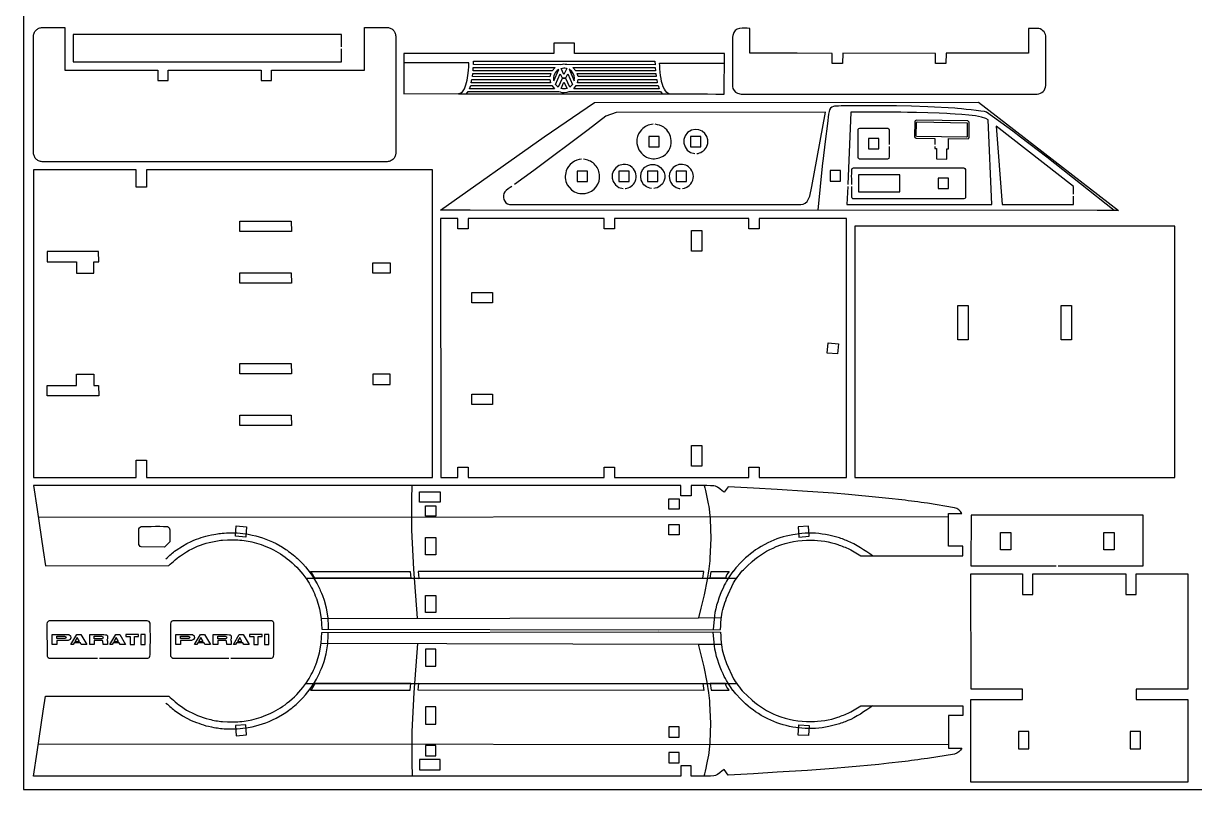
# Model space of a CAD drawing. Extents: x 16 to 596, y 60 to 440.
# Drawn here: x 16.2 to 305.3, y 60.3 to 249.5 of the extents above; entities that cross this region are included whole.
import ezdxf

# ---------------------------------------------------------------- set-up
doc = ezdxf.new("R2010")
doc.units = 0
doc.layers.get('0').update_dxf_attribs({"linetype": 'CONTINUOUS'})

msp = doc.modelspace()

# ---------------------------------------------------------------- linework, layer by layer
at = {"color": 1}
for p, q in [((16.208698, 440.268814), (16.208698, 60.268814)), ((126.208698, 239.718814), (110.158698, 239.718814)), ((173.283698, 239.668814), (189.208698, 239.693814)), ((224.333698, 229.143814), (220.083698, 229.118814)), ((228.433698, 229.143814), (224.333698, 229.143814)), ((231.733698, 229.118814), (228.433698, 229.143814)), ((235.433698, 229.043714), (231.733698, 229.118814)), ((239.508698, 228.893814), (235.433698, 229.043714)), ((246.133698, 228.518814), (239.508698, 228.893814)), ((215.008698, 227.093714), (214.683698, 224.768814)), ((215.108698, 227.718814), (215.008698, 227.093714)), ((260.483698, 222.868714), (254.008698, 227.568814)), ((214.683698, 224.768814), (214.133698, 220.293714)), ((236.633698, 221.718714), (236.683698, 225.018814)), ((236.683698, 225.018814), (236.833698, 225.143814)), ((236.833698, 225.143814), (249.183698, 224.943814)), ((262.408698, 221.393814), (260.483698, 222.868714)), ((214.133698, 220.293714), (213.533698, 215.468814)), ((236.733698, 221.568814), (236.633698, 221.718714)), ((249.033698, 221.393814), (236.733698, 221.568814)), ((249.183698, 221.493714), (249.033698, 221.393814)), ((268.833698, 216.493814), (262.408698, 221.393814)), ((213.483698, 215.043814), (212.308698, 203.343814)), ((213.533698, 215.468814), (213.483698, 215.043814)), ((285.483698, 203.268714), (268.833698, 216.493814)), ((112.083698, 132.018714), (112.183598, 135.343814)), ((112.108698, 124.343814), (112.083698, 132.018714)), ((185.483698, 129.593814), (185.783698, 127.068814)), ((44.683698, 121.018814), (44.733698, 124.668814)), ((52.333698, 124.418814), (52.333698, 121.443814)), ((112.558698, 114.668814), (112.108698, 124.343814)), ((185.783698, 127.068814), (185.958698, 122.243814)), ((52.333698, 121.443814), (51.058698, 120.168814)), ((56.558698, 121.018814), (57.658698, 121.568814)), ((69.708698, 123.593814), (71.683698, 123.343814)), ((185.958698, 122.243814), (185.708698, 117.393814)), ((208.383698, 123.518814), (206.133698, 123.218814)), ((217.033698, 122.618814), (215.058698, 123.118814)), ((51.058698, 120.168814), (45.283698, 120.193814)), ((53.908698, 119.393814), (55.483698, 120.418814)), ((55.483698, 120.418814), (56.558698, 121.018814)), ((78.583698, 121.018814), (80.133698, 120.118714)), ((80.133698, 120.118714), (80.983698, 119.593814)), ((199.983698, 121.193814), (198.383698, 120.343814)), ((193.308698, 116.368814), (192.058698, 115.018814)), ((87.308698, 113.893814), (87.108698, 114.143814)), ((87.108698, 114.143814), (111.658698, 114.143814)), ((88.158698, 112.443814), (87.308698, 113.893814)), ((111.658698, 114.143814), (111.858698, 112.468714)), ((113.483698, 102.593814), (112.558698, 114.668814)), ((184.208698, 114.168814), (113.658698, 114.118814)), ((113.658698, 114.118814), (113.833698, 112.493814)), ((183.983698, 112.468714), (184.208698, 114.168814)), ((185.408698, 114.768814), (185.033698, 112.168814)), ((185.733698, 112.468714), (186.008698, 114.143814)), ((186.008698, 114.143814), (190.433698, 114.143814)), ((191.408698, 114.168814), (191.333698, 114.168814)), ((192.058698, 115.018814), (191.408698, 114.168814)), ((111.858698, 112.468714), (88.158698, 112.443814)), ((113.833698, 112.493814), (113.858698, 112.418814)), ((113.858698, 112.418814), (183.983698, 112.468714)), ((185.033698, 112.168814), (184.283698, 108.393814)), ((189.533698, 112.468714), (185.733698, 112.468714)), ((189.533698, 112.493814), (189.533698, 112.468714)), ((89.783598, 108.768814), (90.008698, 108.193814)), ((90.008698, 108.193814), (90.433698, 107.018714)), ((90.433698, 107.018714), (90.933698, 105.168814)), ((184.283698, 108.393814), (183.483698, 105.043814)), ((90.933698, 105.168814), (91.358598, 102.643814)), ((183.483698, 105.043814), (182.833698, 102.718814)), ((89.733698, 102.543814), (182.833698, 102.718814)), ((182.833698, 102.718814), (188.533698, 102.743814)), ((186.808698, 103.168814), (186.533698, 99.818814)), ((23.278898, 96.092214), (23.278898, 98.570814)), ((23.278898, 98.570814), (27.434298, 98.534414)), ((27.944498, 96.092214), (29.402498, 98.570814)), ((29.402498, 98.570814), (30.386798, 98.570814)), ((30.386798, 98.570814), (31.844798, 96.092214)), ((32.573698, 96.092214), (32.573698, 98.570814)), ((37.530998, 96.092214), (38.988998, 98.570814)), ((38.988998, 98.570814), (39.973098, 98.570814)), ((39.973098, 98.570814), (41.431098, 96.092214)), ((44.602298, 98.570814), (41.503898, 98.570814)), ((41.503898, 98.570814), (41.503898, 98.097014)), ((44.602298, 98.097014), (44.602298, 98.570814)), ((45.221798, 98.570814), (45.221798, 96.092214)), ((46.278998, 98.570814), (45.221798, 98.570814)), ((46.278998, 96.092214), (46.278998, 98.570814)), ((53.796098, 96.092214), (53.796098, 98.570814)), ((53.796098, 98.570814), (57.951498, 98.534414)), ((58.461698, 96.092214), (59.919698, 98.570814)), ((59.919698, 98.570814), (60.903998, 98.570814)), ((60.903998, 98.570814), (62.361998, 96.092214)), ((63.090898, 96.092214), (63.090898, 98.570814)), ((68.048198, 96.092214), (69.506198, 98.570814)), ((69.506198, 98.570814), (70.490298, 98.570814)), ((70.490298, 98.570814), (71.948298, 96.092214)), ((75.119498, 98.570814), (72.021098, 98.570814)), ((72.021098, 98.570814), (72.021098, 98.097014)), ((75.119498, 98.097014), (75.119498, 98.570814)), ((75.738998, 98.570814), (75.738998, 96.092214)), ((76.796198, 98.570814), (75.738998, 98.570814)), ((76.796198, 96.092214), (76.796198, 98.570814)), ((186.808698, 95.768814), (186.533698, 99.118814)), ((24.445298, 96.092214), (23.278898, 96.092214)), ((24.445298, 97.550214), (24.445298, 98.133414)), ((26.413598, 97.550214), (24.445298, 97.550214)), ((27.215598, 97.112814), (24.445298, 97.112814)), ((24.445298, 97.112814), (24.445298, 96.092214)), ((28.491298, 96.092214), (27.944498, 96.092214)), ((28.710098, 96.493214), (28.491298, 96.092214)), ((30.277298, 96.493214), (28.710098, 96.493214)), ((29.511998, 97.805414), (28.928798, 96.857714)), ((28.928798, 96.857714), (30.058698, 96.857714)), ((30.058698, 96.857714), (29.511998, 97.805414)), ((30.495998, 96.092214), (30.277298, 96.493214)), ((31.844798, 96.092214), (30.495998, 96.092214)), ((33.667198, 96.092214), (32.573698, 96.092214)), ((33.667198, 97.477314), (33.667198, 98.133414)), ((35.671898, 97.477314), (33.667198, 97.477314)), ((35.671898, 97.112814), (33.667198, 97.112814)), ((33.667198, 97.112814), (33.667198, 96.092214)), ((35.817798, 97.003514), (35.671898, 97.112814)), ((35.890698, 96.092214), (35.817798, 97.003514)), ((36.984198, 96.092214), (35.890698, 96.092214)), ((38.077598, 96.092214), (37.530998, 96.092214)), ((38.332798, 96.493214), (38.077598, 96.092214)), ((39.863798, 96.493214), (38.332798, 96.493214)), ((39.098298, 97.805414), (38.515098, 96.857714)), ((38.515098, 96.857714), (39.645098, 96.857714)), ((39.645098, 96.857714), (39.098298, 97.805414)), ((40.118798, 96.092214), (39.863798, 96.493214)), ((41.431098, 96.092214), (40.118798, 96.092214)), ((41.503898, 98.097014), (42.561098, 98.097014)), ((42.561098, 98.097014), (42.561098, 96.092214)), ((42.561098, 96.092214), (43.618198, 96.092214)), ((43.618198, 96.092214), (43.618198, 98.097014)), ((43.618198, 98.097014), (44.602298, 98.097014)), ((45.221798, 96.092214), (46.278998, 96.092214)), ((54.962498, 96.092214), (53.796098, 96.092214)), ((54.962498, 97.550214), (54.962498, 98.133414)), ((56.930798, 97.550214), (54.962498, 97.550214)), ((57.732798, 97.112814), (54.962498, 97.112814)), ((54.962498, 97.112814), (54.962498, 96.092214)), ((59.008498, 96.092214), (58.461698, 96.092214)), ((59.227298, 96.493214), (59.008498, 96.092214)), ((60.794498, 96.493214), (59.227298, 96.493214)), ((60.029198, 97.805414), (59.445998, 96.857714)), ((59.445998, 96.857714), (60.575898, 96.857714)), ((60.575898, 96.857714), (60.029198, 97.805414)), ((61.013198, 96.092214), (60.794498, 96.493214)), ((62.361998, 96.092214), (61.013198, 96.092214)), ((64.184398, 96.092214), (63.090898, 96.092214)), ((64.184398, 97.477314), (64.184398, 98.133414)), ((66.189098, 97.477314), (64.184398, 97.477314)), ((66.189098, 97.112814), (64.184398, 97.112814)), ((64.184398, 97.112814), (64.184398, 96.092214)), ((66.334998, 97.003514), (66.189098, 97.112814)), ((66.407898, 96.092214), (66.334998, 97.003514)), ((67.501398, 96.092214), (66.407898, 96.092214)), ((68.594798, 96.092214), (68.048198, 96.092214)), ((68.849998, 96.493214), (68.594798, 96.092214)), ((70.380998, 96.493214), (68.849998, 96.493214)), ((69.615498, 97.805414), (69.032298, 96.857714)), ((69.032298, 96.857714), (70.162298, 96.857714)), ((70.162298, 96.857714), (69.615498, 97.805414)), ((70.635998, 96.092214), (70.380998, 96.493214)), ((71.948298, 96.092214), (70.635998, 96.092214)), ((72.021098, 98.097014), (73.078298, 98.097014)), ((73.078298, 98.097014), (73.078298, 96.092214)), ((73.078298, 96.092214), (74.135398, 96.092214)), ((74.135398, 96.092214), (74.135398, 98.097014)), ((74.135398, 98.097014), (75.119498, 98.097014)), ((75.738998, 96.092214), (76.796198, 96.092214)), ((89.733698, 96.393814), (182.833698, 96.218814)), ((113.483698, 96.343814), (112.558698, 84.268814)), ((182.833698, 96.218814), (188.533698, 96.193814)), ((183.483698, 93.893814), (182.833698, 96.218814)), ((184.283698, 90.543814), (183.483698, 93.893814)), ((185.033698, 86.768814), (184.283698, 90.543814)), ((185.408698, 84.168814), (185.033698, 86.768814)), ((87.308698, 85.043814), (87.108698, 84.793814)), ((87.108698, 84.793814), (111.658698, 84.793814)), ((88.158698, 86.493814), (87.308698, 85.043814)), ((111.858698, 86.468914), (88.158698, 86.493814)), ((111.658698, 84.793814), (111.858698, 86.468914)), ((112.558698, 84.268814), (112.108698, 74.593814)), ((113.658698, 84.818814), (113.833698, 86.443814)), ((184.208698, 84.768814), (113.658698, 84.818814)), ((113.833698, 86.443814), (113.858698, 86.518814)), ((113.858698, 86.518814), (183.983698, 86.468914)), ((183.983698, 86.468914), (184.208698, 84.768814)), ((189.533698, 86.468914), (185.733698, 86.468914)), ((185.733698, 86.468914), (186.008698, 84.793814)), ((186.008698, 84.793814), (190.433698, 84.793814)), ((189.533698, 86.443814), (189.533698, 86.468914)), ((191.408698, 84.768814), (191.333698, 84.768814)), ((192.058698, 83.918814), (191.408698, 84.768814)), ((193.308698, 82.568814), (192.058698, 83.918814)), ((185.958698, 76.693814), (185.708698, 81.543814)), ((199.983698, 77.743814), (198.383698, 78.593814)), ((185.783698, 71.868814), (185.958698, 76.693814)), ((208.383698, 75.418814), (206.133698, 75.718814)), ((217.033698, 76.318814), (215.058698, 75.818814)), ((112.108698, 74.593814), (112.083698, 66.918914)), ((185.483698, 69.343814), (185.783698, 71.868814)), ((112.083698, 66.918914), (112.183598, 63.593814)), ((16.208698, 60.268814), (596.208698, 60.268814))]:
    msp.add_line(p, q, dxfattribs=at)
at = {"color": 3}
for p, q in [((18.708698, 217.518714), (18.733698, 246.643814)), ((18.733698, 246.643814), (18.783698, 246.868714)), ((18.783698, 246.868714), (18.858698, 247.093714)), ((18.858698, 247.093714), (18.958698, 247.293714)), ((18.958698, 247.293714), (19.058698, 247.468714)), ((19.058698, 247.468714), (19.183698, 247.643814)), ((19.183698, 247.643814), (19.333698, 247.818814)), ((19.333698, 247.818814), (19.483698, 247.968814)), ((19.483698, 247.968814), (19.658698, 248.093714)), ((19.658698, 248.093714), (19.833698, 248.193814)), ((19.833698, 248.193814), (20.033698, 248.293714)), ((20.033698, 248.293714), (20.258698, 248.368814)), ((20.258698, 248.368814), (20.458698, 248.418814)), ((20.458698, 248.418814), (20.683698, 248.468714)), ((20.683698, 248.468714), (20.908698, 248.468714)), ((20.908698, 248.468714), (26.433698, 248.468714)), ((26.433698, 248.468714), (26.445798, 243.368814)), ((94.758698, 246.768814), (28.458698, 246.768814)), ((28.458698, 246.768814), (28.458698, 239.968714)), ((94.758698, 243.706314), (94.758698, 246.768814)), ((100.408698, 248.443814), (100.433698, 248.468714)), ((100.408698, 243.206314), (100.408698, 248.443814)), ((100.433698, 248.468714), (106.083698, 248.468714)), ((106.083698, 248.468714), (106.308698, 248.443814)), ((106.308698, 248.443814), (106.533698, 248.393814)), ((106.533698, 248.393814), (106.733698, 248.318714)), ((106.733698, 248.318714), (106.933698, 248.243814)), ((106.933698, 248.243814), (107.133698, 248.143814)), ((107.133698, 248.143814), (107.308698, 248.018814)), ((107.308698, 248.018814), (107.458698, 247.893714)), ((107.458698, 247.893714), (107.608698, 247.743814)), ((107.608698, 247.743814), (107.733698, 247.593814)), ((107.733698, 247.593814), (107.833598, 247.418814)), ((107.833598, 247.418814), (107.933698, 247.218814)), ((107.933698, 247.218814), (108.008698, 247.018814)), ((108.008698, 247.018814), (108.083698, 246.793814)), ((108.083698, 246.793814), (108.108698, 246.568814)), ((108.108698, 246.568814), (108.133698, 246.343714)), ((108.133698, 246.343714), (108.133698, 217.493814)), ((191.308698, 246.543714), (191.258698, 246.093714)), ((191.258698, 246.093714), (191.258698, 233.943814)), ((195.533698, 242.118714), (195.508698, 248.268714)), ((264.383698, 248.268714), (264.358698, 242.118714)), ((266.483698, 248.268714), (264.383698, 248.268714)), ((268.608698, 234.168714), (268.608698, 246.393814)), ((26.445798, 243.368814), (26.458698, 237.943714)), ((94.758698, 239.968714), (94.758698, 243.206314)), ((100.408698, 237.968714), (100.408698, 243.206314)), ((152.233698, 244.618814), (147.133598, 244.618814)), ((147.133598, 244.618814), (147.133598, 242.068814)), ((152.233698, 242.068814), (152.233698, 244.618814)), ((118.526298, 242.068814), (110.158698, 242.068814)), ((110.158698, 242.068814), (110.158698, 232.093814)), ((147.133598, 242.068814), (118.526298, 242.068814)), ((182.437398, 242.068814), (152.233698, 242.068814)), ((189.258698, 242.068814), (182.437398, 242.068814)), ((189.233698, 232.043714), (189.258698, 242.068814)), ((207.226698, 242.104414), (195.533698, 242.118714)), ((215.908698, 242.093814), (207.226698, 242.104414)), ((215.908698, 239.568714), (215.908698, 242.093814)), ((218.483698, 242.118714), (218.458698, 239.568714)), ((241.408698, 242.093814), (218.483698, 242.118714)), ((241.408698, 239.568714), (241.408698, 242.093814)), ((243.983698, 242.118714), (243.958698, 239.568714)), ((258.555898, 242.118714), (243.983698, 242.118714)), ((264.358698, 242.118714), (258.555898, 242.118714)), ((26.458698, 237.943714), (49.383698, 237.943714)), ((28.458698, 239.968714), (94.758698, 239.968714)), ((49.383698, 237.943714), (49.408698, 235.393714)), ((51.958698, 235.393714), (51.958698, 237.943714)), ((51.958698, 237.943714), (74.908698, 237.943714)), ((74.908698, 237.943714), (74.908698, 235.393714)), ((77.458598, 237.943714), (100.408698, 237.968714)), ((77.458598, 235.393714), (77.458598, 237.943714)), ((218.458698, 239.568714), (215.908698, 239.568714)), ((243.958698, 239.568714), (241.408698, 239.568714)), ((49.408698, 235.393714), (51.958698, 235.393714)), ((74.908698, 235.393714), (77.458598, 235.393714)), ((110.158698, 232.093814), (123.808698, 232.168814)), ((123.808698, 232.168814), (123.633698, 232.118814)), ((192.508698, 232.243714), (193.383698, 232.043714)), ((193.383698, 232.043714), (266.458698, 232.043714)), ((144.783698, 221.443814), (157.158698, 229.968814)), ((157.158698, 229.968814), (252.008698, 230.043714)), ((252.008698, 230.043714), (286.533698, 203.268714)), ((159.983698, 226.543814), (155.658598, 223.243814)), ((162.533698, 227.493714), (159.983698, 226.543814)), ((214.208698, 227.543814), (162.533698, 227.493714)), ((210.834298, 209.193814), (214.208698, 227.543814)), ((220.508698, 227.543814), (219.724098, 209.693814)), ((236.708698, 227.493714), (234.458698, 227.518814)), ((242.283698, 227.318814), (236.708698, 227.493714)), ((244.158698, 227.218814), (242.283698, 227.318814)), ((255.258698, 204.793814), (254.383698, 225.643714)), ((155.658598, 223.243814), (142.233698, 213.168714)), ((275.483698, 209.218714), (256.358698, 224.143814)), ((256.358698, 224.143814), (257.858698, 204.793814)), ((119.208698, 203.343814), (144.783698, 221.443814)), ((18.733698, 217.268814), (18.708698, 217.518714)), ((18.758698, 217.043814), (18.733698, 217.268814)), ((18.833698, 216.843814), (18.758698, 217.043814)), ((108.083698, 216.968714), (108.008698, 216.768714)), ((108.133698, 217.493814), (108.083698, 216.968714)), ((18.908698, 216.618814), (18.833698, 216.843814)), ((19.008698, 216.418814), (18.908698, 216.618814)), ((19.133698, 216.243814), (19.008698, 216.418814)), ((19.258698, 216.068814), (19.133698, 216.243814)), ((19.408698, 215.918714), (19.258698, 216.068814)), ((19.583698, 215.768714), (19.408698, 215.918714)), ((19.758698, 215.668814), (19.583698, 215.768714)), ((19.958698, 215.543714), (19.758698, 215.668814)), ((20.158698, 215.468814), (19.958698, 215.543714)), ((20.383698, 215.418814), (20.158698, 215.468814)), ((20.608698, 215.368714), (20.383698, 215.418814)), ((20.858698, 215.343714), (20.608698, 215.368714)), ((105.983698, 215.343714), (20.858698, 215.343714)), ((106.233598, 215.368714), (105.983698, 215.343714)), ((106.483698, 215.418814), (106.233598, 215.368714)), ((106.733698, 215.493814), (106.483698, 215.418814)), ((106.958698, 215.593814), (106.733698, 215.493814)), ((107.183698, 215.718714), (106.958698, 215.593814)), ((107.383698, 215.868814), (107.183698, 215.718714)), ((107.583698, 216.043814), (107.383698, 215.868814)), ((107.708698, 216.193814), (107.583698, 216.043814)), ((107.833598, 216.393814), (107.708698, 216.193814)), ((107.908698, 216.568714), (107.833598, 216.393814)), ((108.008698, 216.768714), (107.908698, 216.568714)), ((44.083698, 213.343714), (18.708698, 213.343714)), ((18.708698, 213.343714), (18.708698, 137.343814)), ((44.083698, 209.068814), (44.083698, 213.343714)), ((113.923698, 213.343714), (46.633698, 213.343714)), ((46.633698, 213.343714), (46.633698, 209.068814)), ((117.208698, 213.343714), (113.923698, 213.343714)), ((117.208698, 138.443814), (117.208698, 213.343714)), ((142.233698, 213.168714), (137.470698, 209.740114)), ((46.633698, 209.068814), (44.083698, 209.068814)), ((210.383698, 206.818714), (210.834298, 209.193814)), ((219.702098, 209.193814), (219.508698, 204.793814)), ((275.483698, 207.358814), (275.483698, 209.218714)), ((209.708698, 205.543814), (210.383698, 206.818714)), ((275.483698, 204.793814), (275.483698, 206.858814)), ((126.533698, 203.341914), (119.208698, 203.343814)), ((281.287698, 203.270914), (126.533698, 203.341914)), ((136.208598, 204.793814), (207.558698, 204.793814)), ((219.508698, 204.793814), (255.258698, 204.793814)), ((257.858698, 204.793814), (275.483698, 204.793814)), ((286.533698, 203.268714), (281.287698, 203.270914)), ((123.483698, 201.268714), (119.208698, 201.268714)), ((119.208698, 201.268714), (119.233698, 137.343814)), ((123.483698, 198.718714), (123.483698, 201.268714)), ((159.583698, 201.268714), (126.033698, 201.268714)), ((126.033698, 201.268714), (126.033698, 198.718714)), ((159.583698, 198.718714), (159.583698, 201.268714)), ((195.283698, 201.268714), (162.133698, 201.268714)), ((162.133698, 201.268714), (162.133698, 198.718714)), ((195.283698, 198.718714), (195.283698, 201.268714)), ((219.433698, 201.268714), (197.833698, 201.268714)), ((197.833698, 201.268714), (197.833698, 198.718714)), ((219.433698, 137.343814), (219.433698, 201.268714)), ((125.377198, 198.718714), (123.483698, 198.718714)), ((126.033698, 198.718714), (125.377198, 198.718714)), ((162.133698, 198.718714), (159.583698, 198.718714)), ((197.833698, 198.718714), (195.283698, 198.718714)), ((227.504498, 199.418814), (221.433698, 199.418814)), ((221.433698, 199.418814), (221.433698, 137.343814)), ((294.912798, 199.418814), (227.504498, 199.418814)), ((300.483698, 199.418814), (294.912798, 199.418814)), ((300.483698, 137.343814), (300.483698, 199.418814)), ((44.083698, 137.343814), (44.083698, 141.618814)), ((44.083698, 141.618814), (46.633698, 141.618814)), ((46.633698, 141.618814), (46.633698, 137.343814)), ((123.483698, 137.343814), (123.483698, 139.893814)), ((123.483698, 139.893814), (124.877198, 139.893814)), ((124.877198, 139.893814), (126.033698, 139.893814)), ((126.033698, 139.893814), (126.033698, 137.343814)), ((159.583698, 137.343814), (159.583698, 139.893814)), ((159.583698, 139.893814), (162.133698, 139.893814)), ((162.133698, 139.893814), (162.133698, 137.343814)), ((195.283698, 137.343814), (195.283698, 139.893814)), ((195.283698, 139.893814), (197.833698, 139.893814)), ((197.833698, 139.893814), (197.833698, 137.343814)), ((18.708698, 137.343814), (44.083698, 137.343814)), ((46.633698, 137.343814), (114.319898, 137.343814)), ((114.319898, 137.343814), (117.183698, 137.343814)), ((117.183698, 137.343814), (117.183698, 138.443814)), ((117.183698, 138.443814), (117.208698, 138.443814)), ((119.233698, 137.343814), (123.483698, 137.343814)), ((126.033698, 137.343814), (159.583698, 137.343814)), ((162.133698, 137.343814), (195.283698, 137.343814)), ((197.833698, 137.343814), (219.433698, 137.343814)), ((221.433698, 137.343814), (300.483698, 137.343814)), ((112.158698, 135.343814), (18.708698, 135.343814)), ((18.708698, 135.343814), (19.580398, 129.449914)), ((178.508698, 135.343814), (112.158698, 135.343814)), ((178.508698, 132.793814), (178.508698, 135.343814)), ((181.083698, 135.343814), (181.083698, 132.793814)), ((190.233698, 135.068814), (189.183698, 133.693814)), ((196.483698, 134.743814), (190.233698, 135.068814)), ((202.283698, 134.393814), (196.483698, 134.743814)), ((209.808698, 133.918814), (202.283698, 134.393814)), ((216.183698, 133.443814), (209.808698, 133.918814)), ((219.883698, 133.143814), (216.183698, 133.443814)), ((227.433698, 132.443814), (219.883698, 133.143814)), ((181.083698, 132.793814), (178.508698, 132.793814)), ((229.858698, 132.168814), (227.433698, 132.443814)), ((233.083698, 131.793814), (229.858698, 132.168814)), ((246.108698, 129.893814), (239.383698, 130.968814)), ((19.580398, 129.449914), (21.076298, 119.337014)), ((244.583698, 127.643814), (19.883698, 127.468814)), ((244.583698, 124.021114), (244.583698, 128.468814)), ((244.583698, 128.468814), (247.858698, 128.468814)), ((250.158698, 128.018814), (250.133698, 115.543814)), ((292.683698, 128.018814), (250.158698, 128.018814)), ((292.683698, 115.543814), (292.683698, 128.018814)), ((65.358598, 121.868814), (66.558598, 121.968814)), ((66.558598, 121.968814), (68.708698, 121.968814)), ((244.583698, 120.393814), (244.583698, 124.021114)), ((21.076298, 119.337014), (21.633698, 115.568814)), ((54.958698, 118.018814), (56.508698, 119.018714)), ((72.633698, 121.418814), (73.783698, 121.118814)), ((73.783698, 121.118814), (74.908698, 120.768814)), ((220.133698, 119.618714), (220.508698, 119.443814)), ((220.508698, 119.443814), (222.958698, 117.993814)), ((248.133698, 120.393814), (244.583698, 120.393814)), ((248.133698, 117.993814), (248.133698, 120.393814)), ((194.858698, 115.468814), (196.083698, 116.593814)), ((222.958698, 117.993814), (248.133698, 117.993814)), ((21.633698, 115.568814), (52.083698, 115.593814)), ((193.983698, 114.568814), (194.858698, 115.468814)), ((250.133698, 115.543814), (271.158698, 115.543814)), ((250.158698, 85.093714), (250.133698, 113.543814)), ((250.133698, 113.543814), (262.883698, 113.543814)), ((262.883698, 113.543814), (262.883698, 108.443814)), ((265.433698, 113.518814), (271.158698, 113.525114)), ((265.433698, 108.443814), (265.433698, 113.518814)), ((271.158698, 113.525114), (288.383698, 113.543814)), ((271.658698, 115.543814), (292.683698, 115.543814)), ((288.383698, 113.543814), (288.383698, 108.443814)), ((290.933698, 108.443814), (290.933698, 113.543814)), ((290.933698, 113.543814), (303.683698, 113.543814)), ((303.683698, 113.543814), (303.683698, 85.093714)), ((85.908698, 112.468714), (192.283698, 112.468714)), ((189.783698, 107.543814), (191.508698, 111.293814)), ((88.533698, 107.468814), (89.308698, 104.893814)), ((262.883698, 108.443814), (265.433698, 108.443814)), ((288.383698, 108.443814), (290.933698, 108.443814)), ((89.308698, 104.893814), (89.708698, 102.543814)), ((22.008698, 101.232614), (22.033698, 93.257614)), ((46.758698, 101.982614), (22.583698, 101.957614)), ((47.283698, 101.757614), (46.758698, 101.982614)), ((52.533698, 101.232614), (52.558698, 93.257614)), ((77.283598, 101.982614), (53.108698, 101.957614)), ((78.058598, 99.357514), (78.008698, 101.432614)), ((89.708698, 102.543814), (89.883698, 99.893814)), ((78.033698, 93.507614), (78.058598, 99.357514)), ((89.708698, 96.393814), (89.883698, 99.043814)), ((89.883698, 99.893814), (172.908698, 99.718814)), ((89.883698, 99.043814), (172.908698, 99.218814)), ((172.908698, 99.718814), (188.283698, 99.818814)), ((172.908698, 99.218814), (188.283698, 99.118814)), ((89.308698, 94.043814), (89.708698, 96.393814)), ((90.933698, 93.768814), (91.358598, 96.293814)), ((22.808698, 92.707514), (34.527198, 92.719714)), ((35.027198, 92.720214), (46.908698, 92.732614)), ((53.333698, 92.707514), (66.915998, 92.721714)), ((67.415998, 92.722214), (77.433698, 92.732614)), ((88.533698, 91.468814), (89.308698, 94.043814)), ((90.433698, 91.918914), (90.933698, 93.768814)), ((89.783598, 90.168814), (90.008698, 90.743814)), ((90.008698, 90.743814), (90.433698, 91.918914)), ((189.783698, 91.393814), (191.508698, 87.643814)), ((85.908698, 86.468914), (192.283698, 86.468914)), ((193.983698, 84.368814), (194.858698, 83.468814)), ((262.883698, 85.093714), (250.158698, 85.093714)), ((262.883698, 82.568814), (262.883698, 85.093714)), ((303.683698, 85.093714), (290.933698, 85.093714)), ((290.933698, 85.093714), (290.933698, 82.543814)), ((21.076298, 79.600614), (21.633698, 83.368814)), ((21.633698, 83.368814), (52.083698, 83.343814)), ((194.858698, 83.468814), (196.083698, 82.343814)), ((250.133698, 82.518814), (250.158698, 82.543814)), ((250.133698, 62.068714), (250.133698, 82.518814)), ((250.158698, 82.543814), (262.858698, 82.543814)), ((262.858698, 82.543814), (262.883698, 82.568814)), ((290.933698, 82.543814), (303.683698, 82.543814)), ((303.683698, 82.543814), (303.683698, 62.068714)), ((19.580398, 69.487714), (21.076298, 79.600614)), ((53.908698, 79.543814), (55.483698, 78.518814)), ((54.958698, 80.918814), (56.508698, 79.918914)), ((55.483698, 78.518814), (56.558698, 77.918814)), ((73.783698, 77.818814), (74.908698, 78.168814)), ((78.583698, 77.918814), (80.133698, 78.818914)), ((80.133698, 78.818914), (80.983698, 79.343814)), ((220.133698, 79.318914), (220.508698, 79.493814)), ((220.508698, 79.493814), (222.958698, 80.943814)), ((222.958698, 80.943814), (248.133698, 80.943814)), ((248.133698, 78.543814), (244.583698, 78.543814)), ((244.583698, 78.543814), (244.583698, 74.916514)), ((248.133698, 80.943814), (248.133698, 78.543814)), ((56.558698, 77.918814), (57.658698, 77.368814)), ((65.358598, 77.068814), (66.558598, 76.968814)), ((66.558598, 76.968814), (68.708698, 76.968814)), ((69.708698, 75.343814), (71.683698, 75.593814)), ((72.633698, 77.518814), (73.783698, 77.818814)), ((244.583698, 74.916514), (244.583698, 70.468814)), ((18.708698, 63.593814), (19.580398, 69.487714)), ((244.583698, 71.293814), (19.883698, 71.468814)), ((244.583698, 70.468814), (247.858698, 70.468814)), ((229.858698, 66.768814), (227.433698, 66.493814)), ((233.083698, 67.143814), (229.858698, 66.768814)), ((246.108698, 69.043814), (239.383698, 67.968814)), ((181.083698, 66.143814), (178.508698, 66.143814)), ((178.508698, 66.143814), (178.508698, 63.593814)), ((181.083698, 63.593814), (181.083698, 66.143814)), ((190.233698, 63.868814), (189.183698, 65.243814)), ((196.483698, 64.193814), (190.233698, 63.868814)), ((202.283698, 64.543814), (196.483698, 64.193814)), ((209.808698, 65.018814), (202.283698, 64.543814)), ((216.183698, 65.493814), (209.808698, 65.018814)), ((219.883698, 65.793814), (216.183698, 65.493814)), ((227.433698, 66.493814), (219.883698, 65.793814)), ((112.158698, 63.593814), (18.708698, 63.593814)), ((178.508698, 63.593814), (112.158698, 63.593814)), ((276.908698, 62.068714), (250.133698, 62.068714)), ((303.683698, 62.068714), (276.908698, 62.068714))]:
    msp.add_line(p, q, dxfattribs=at)
at = {"color": 7}
for p, q in [((127.308698, 239.318814), (127.308698, 240.143714)), ((127.308698, 240.143714), (172.108698, 240.143714)), ((172.108698, 240.143714), (172.158698, 239.293814)), ((127.058698, 236.343814), (127.158698, 237.118814)), ((127.158698, 237.118814), (146.408698, 237.118814)), ((127.233698, 237.818814), (127.283598, 238.593714)), ((146.758698, 237.818814), (127.233698, 237.818814)), ((127.283598, 238.593714), (147.458698, 238.593714)), ((148.883698, 239.293814), (127.308698, 239.318814)), ((146.408698, 237.118814), (146.208698, 236.318814)), ((147.458698, 238.593714), (146.758698, 237.818814)), ((147.158698, 235.318814), (148.408698, 238.143714)), ((148.408698, 238.143714), (148.358698, 238.143714)), ((149.658698, 236.843814), (148.983698, 238.393714)), ((150.383698, 238.393714), (149.658698, 236.843814)), ((150.208698, 238.443814), (150.383698, 238.393714)), ((172.158698, 239.293814), (150.358698, 239.318814)), ((151.608698, 237.618814), (150.933698, 238.168714)), ((150.933698, 238.168714), (152.183698, 235.318814)), ((152.583698, 237.793714), (151.858698, 238.593714)), ((151.858698, 238.593714), (172.208698, 238.593714)), ((172.233698, 237.818814), (152.583698, 237.793714)), ((153.133698, 236.343814), (152.933698, 237.118814)), ((152.933698, 237.118814), (172.358698, 237.118814)), ((172.208698, 238.593714), (172.233698, 237.818814)), ((172.358698, 237.118814), (172.458698, 236.343814)), ((126.758698, 234.843814), (126.908698, 235.618714)), ((146.333598, 234.843814), (126.758698, 234.843814)), ((126.908698, 235.618714), (127.683598, 235.643814)), ((146.208698, 236.318814), (127.058698, 236.343814)), ((127.683598, 235.643814), (144.108698, 235.618714)), ((144.108698, 235.618714), (146.183698, 235.643814)), ((146.183698, 235.643814), (146.333598, 234.843814)), ((147.558698, 234.418714), (148.708598, 237.018714)), ((148.233698, 233.768814), (147.558698, 234.418714)), ((149.233698, 235.868814), (148.233698, 233.768814)), ((148.708598, 237.018714), (149.208698, 236.018714)), ((148.933698, 233.443714), (149.658698, 234.993714)), ((149.208698, 236.018714), (150.133698, 236.018714)), ((150.108598, 235.868814), (149.233698, 235.868814)), ((149.658698, 234.993714), (150.408698, 233.443714)), ((151.108698, 233.768814), (150.108598, 235.868814)), ((150.133698, 236.018714), (150.633698, 237.018714)), ((150.633698, 237.018714), (151.783698, 234.418714)), ((151.783698, 234.418714), (151.108698, 233.768814)), ((152.183698, 235.318814), (152.208698, 235.368714)), ((152.983698, 234.843814), (153.133698, 235.643814)), ((172.708698, 234.843814), (152.983698, 234.843814)), ((172.458698, 236.343814), (153.133698, 236.343814)), ((153.133698, 235.643814), (172.558698, 235.643814)), ((172.558698, 235.643814), (172.708698, 234.843814)), ((125.583698, 232.118814), (125.983698, 232.668814)), ((125.983698, 232.668814), (148.358698, 232.668814)), ((126.308698, 233.368814), (126.633698, 234.143814)), ((147.283698, 233.368814), (126.308698, 233.368814)), ((126.633698, 234.143814), (146.658698, 234.168714)), ((146.658698, 234.168714), (147.283698, 233.368814)), ((150.483598, 232.518814), (150.983698, 232.668814)), ((150.983698, 232.668814), (173.508698, 232.668814)), ((152.058698, 233.368814), (152.683598, 234.143814)), ((173.158698, 233.368814), (152.058698, 233.368814)), ((152.683598, 234.143814), (172.883698, 234.143814)), ((172.883698, 234.143814), (173.158698, 233.368814)), ((173.508698, 232.668814), (173.908698, 232.118814)), ((173.183698, 221.593814), (170.633698, 221.593814)), ((170.633698, 221.593814), (170.633698, 219.043814)), ((173.183698, 219.043814), (173.183698, 221.593814)), ((183.483698, 221.593814), (180.933698, 221.593814)), ((180.933698, 221.593814), (180.933698, 219.043814)), ((183.483698, 221.568814), (183.483698, 221.593814)), ((183.483698, 219.043814), (183.483698, 221.568814)), ((227.383698, 221.068814), (224.833698, 221.068814)), ((224.833698, 221.068814), (224.833698, 218.518714)), ((227.383698, 218.518714), (227.383698, 221.068814)), ((170.633698, 219.043814), (173.183698, 219.043814)), ((180.933698, 219.043814), (183.483698, 219.043814)), ((224.833698, 218.518714), (227.383698, 218.518714)), ((155.483698, 212.968714), (152.933698, 212.968714)), ((152.933698, 212.968714), (152.933698, 210.418714)), ((155.483698, 210.418714), (155.483698, 212.968714)), ((165.783698, 212.968714), (163.233698, 212.968714)), ((163.233698, 212.968714), (163.233698, 210.418714)), ((165.783698, 212.943714), (165.783698, 212.968714)), ((165.783698, 210.418714), (165.783698, 212.943714)), ((172.833698, 212.968714), (170.283698, 212.968714)), ((170.283698, 212.968714), (170.283698, 210.418714)), ((172.833698, 212.943714), (172.833698, 212.968714)), ((172.833698, 210.418714), (172.833698, 212.943714)), ((179.883698, 212.968714), (177.333698, 212.968714)), ((177.333698, 212.968714), (177.333698, 210.418714)), ((179.883698, 212.943714), (179.883698, 212.968714)), ((179.883698, 210.418714), (179.883698, 212.943714)), ((217.958698, 213.193714), (215.408698, 213.193714)), ((215.408698, 213.193714), (215.408698, 210.493814)), ((217.958698, 210.493814), (217.958698, 213.193714)), ((232.608698, 212.118814), (222.408698, 212.118814)), ((222.408698, 212.118814), (222.408698, 207.868814)), ((232.608698, 207.868814), (232.608698, 212.118814)), ((244.633698, 211.268814), (242.083698, 211.268814)), ((242.083698, 211.268814), (242.083698, 208.718814)), ((244.633698, 208.718814), (244.633698, 211.268814)), ((152.933698, 210.418714), (155.483698, 210.418714)), ((163.233698, 210.418714), (165.783698, 210.418714)), ((170.283698, 210.418714), (172.833698, 210.418714)), ((177.333698, 210.418714), (179.883698, 210.418714)), ((215.408698, 210.493814), (217.958698, 210.493814)), ((242.083698, 208.718814), (244.633698, 208.718814)), ((222.408698, 207.868814), (232.608698, 207.868814)), ((69.608698, 200.643714), (82.333698, 200.643714)), ((69.608698, 198.093814), (69.608698, 200.643714)), ((82.333698, 200.643714), (82.358698, 198.093814)), ((82.358698, 198.093814), (69.608698, 198.093814)), ((181.183698, 198.368814), (183.733698, 198.368814)), ((181.183698, 193.268814), (181.183698, 198.368814)), ((183.733698, 198.368814), (183.733698, 193.268814)), ((34.783698, 193.193814), (22.058698, 193.193814)), ((22.058698, 193.193814), (22.058698, 190.643814)), ((34.808698, 190.643814), (34.783698, 193.193814)), ((183.733698, 193.268814), (181.183698, 193.268814)), ((22.058698, 190.643814), (29.333698, 190.643814)), ((29.333698, 190.643814), (29.333698, 187.843814)), ((33.583698, 187.843814), (33.583698, 190.643814)), ((33.583698, 190.643814), (34.808698, 190.643814)), ((102.508698, 187.843814), (102.508698, 190.393814)), ((102.508698, 190.393814), (106.758698, 190.393814)), ((106.758698, 190.393814), (106.758698, 187.843814)), ((29.333698, 187.843814), (33.583698, 187.843814)), ((69.608698, 185.418714), (69.608698, 187.893814)), ((69.608698, 187.893814), (82.333698, 187.893814)), ((69.608698, 185.343814), (69.608698, 185.418714)), ((82.358698, 185.343814), (69.608698, 185.343814)), ((82.333698, 187.893814), (82.358698, 185.343814)), ((106.758698, 187.843814), (102.508698, 187.843814)), ((126.883598, 180.493814), (126.883598, 183.043714)), ((126.883598, 183.043714), (131.983698, 183.043714)), ((131.983698, 183.043714), (131.983698, 180.493814)), ((130.683698, 180.493814), (126.883598, 180.493814)), ((131.983698, 180.493814), (130.683698, 180.493814)), ((246.883698, 179.843714), (249.433698, 179.843714)), ((246.883698, 171.343814), (246.883698, 179.843714)), ((249.433698, 179.843714), (249.433698, 171.343814)), ((272.408698, 171.343814), (272.408698, 179.843714)), ((272.408698, 179.843714), (274.958698, 179.843714)), ((274.958698, 179.843714), (274.958698, 171.343814)), ((214.658698, 168.068814), (214.858698, 170.618814)), ((214.858698, 170.618814), (217.408698, 170.393814)), ((249.433698, 171.343814), (246.883698, 171.343814)), ((274.958698, 171.343814), (272.408698, 171.343814)), ((217.208698, 167.868814), (214.658698, 168.068814)), ((217.408698, 170.393814), (217.208698, 167.868814)), ((69.608698, 163.018814), (69.608698, 165.493814)), ((69.608698, 165.493814), (82.333698, 165.493814)), ((82.333698, 165.493814), (82.358698, 162.943814)), ((29.333698, 160.043814), (29.333698, 162.868814)), ((29.333698, 162.868814), (33.583698, 162.868814)), ((33.583698, 162.868814), (33.583698, 160.043814)), ((69.608698, 162.943814), (69.608698, 163.018814)), ((82.358698, 162.943814), (69.608698, 162.943814)), ((102.508698, 162.868814), (102.508698, 160.318814)), ((106.758698, 162.868814), (102.508698, 162.868814)), ((106.758698, 160.318814), (106.758698, 162.868814)), ((22.058698, 157.493814), (22.058698, 160.043814)), ((22.058698, 160.043814), (29.333698, 160.043814)), ((33.583698, 160.043814), (34.783698, 160.043814)), ((34.783698, 160.043814), (34.808698, 157.493814)), ((102.508698, 160.318814), (106.758698, 160.318814)), ((34.808698, 157.493814), (22.058698, 157.493814)), ((126.883598, 157.893814), (131.983698, 157.893814)), ((126.883598, 155.343814), (126.883598, 157.893814)), ((131.983698, 157.893814), (131.983698, 155.343814)), ((131.983698, 155.343814), (126.883598, 155.343814)), ((69.608698, 150.268714), (69.608698, 152.743814)), ((69.608698, 152.743814), (82.333698, 152.743814)), ((82.333698, 152.743814), (82.358698, 150.193814)), ((69.608698, 150.193814), (69.608698, 150.268714)), ((82.358698, 150.193814), (69.608698, 150.193814)), ((181.183698, 140.143814), (181.183698, 145.243814)), ((181.183698, 145.243814), (183.733698, 145.243814)), ((183.733698, 145.243814), (183.733698, 140.143814)), ((183.733698, 140.143814), (181.183698, 140.143814)), ((114.033698, 131.268814), (114.033698, 133.818814)), ((114.033698, 133.818814), (119.133598, 133.818814)), ((119.133598, 133.818814), (119.133598, 131.268814)), ((119.133598, 131.268814), (114.033698, 131.268814)), ((115.483698, 127.768814), (115.483698, 130.318814)), ((115.483698, 130.318814), (118.033698, 130.318814)), ((118.033698, 130.318814), (118.033698, 127.768814)), ((175.533698, 129.543714), (175.533698, 132.093814)), ((175.533698, 132.093814), (178.083698, 132.093814)), ((178.083698, 132.093814), (178.083698, 129.543714)), ((118.033698, 127.768814), (115.483698, 127.768814)), ((178.083698, 129.543714), (175.533698, 129.543714)), ((68.558698, 122.843814), (68.758698, 125.368714)), ((68.758698, 125.368714), (71.308598, 125.168814)), ((71.308598, 125.168814), (71.108598, 122.643814)), ((175.533698, 123.193714), (175.533698, 125.743814)), ((175.533698, 125.743814), (178.083698, 125.743814)), ((178.083698, 125.743814), (178.083698, 123.193714)), ((210.058698, 125.343814), (207.508698, 125.193814)), ((207.508698, 125.193814), (207.683698, 122.643814)), ((210.233698, 122.818814), (210.058698, 125.343814)), ((71.108598, 122.643814), (68.558698, 122.843814)), ((115.483698, 118.268814), (115.483698, 122.518814)), ((115.483698, 122.518814), (118.033698, 122.518814)), ((118.033698, 122.518814), (118.033698, 118.268814)), ((178.083698, 123.193714), (175.533698, 123.193714)), ((207.683698, 122.643814), (210.233698, 122.818814)), ((257.433698, 119.518714), (257.433698, 123.768814)), ((257.433698, 123.768814), (259.983698, 123.768814)), ((259.983698, 123.768814), (259.983698, 119.518714)), ((282.958698, 119.518714), (282.958698, 123.768814)), ((282.958698, 123.768814), (285.508698, 123.768814)), ((285.508698, 123.768814), (285.508698, 119.518714)), ((259.983698, 119.518714), (257.433698, 119.518714)), ((285.508698, 119.518714), (282.958698, 119.518714)), ((118.033698, 118.268814), (115.483698, 118.268814)), ((115.483698, 103.968814), (115.483698, 108.218814)), ((115.483698, 108.218814), (118.033698, 108.218814)), ((118.033698, 108.218814), (118.033698, 103.968814)), ((118.033698, 103.968814), (115.483698, 103.968814)), ((115.483698, 94.968814), (115.483698, 90.718814)), ((118.033698, 94.968814), (115.483698, 94.968814)), ((118.033698, 90.718814), (118.033698, 94.968814)), ((115.483698, 90.718814), (118.033698, 90.718814)), ((118.033698, 80.668814), (115.483698, 80.668814)), ((115.483698, 80.668814), (115.483698, 76.418814)), ((118.033698, 76.418814), (118.033698, 80.668814)), ((71.108598, 76.293814), (68.558698, 76.093814)), ((68.558698, 76.093814), (68.758698, 73.568914)), ((71.308598, 73.768814), (71.108598, 76.293814)), ((115.483698, 76.418814), (118.033698, 76.418814)), ((178.083698, 75.743914), (175.533698, 75.743914)), ((175.533698, 75.743914), (175.533698, 73.193814)), ((178.083698, 73.193814), (178.083698, 75.743914)), ((207.508698, 73.743814), (207.683698, 76.293814)), ((207.683698, 76.293814), (210.233698, 76.118814)), ((210.233698, 76.118814), (210.058698, 73.593814)), ((68.758698, 73.568914), (71.308598, 73.768814)), ((175.533698, 73.193814), (178.083698, 73.193814)), ((210.058698, 73.593814), (207.508698, 73.743814)), ((261.883698, 74.593814), (261.883698, 70.343814)), ((264.433698, 74.593814), (261.883698, 74.593814)), ((264.433698, 70.343814), (264.433698, 74.593814)), ((291.958698, 74.593814), (289.408698, 74.593814)), ((289.408698, 74.593814), (289.408698, 70.343814)), ((291.958698, 70.343814), (291.958698, 74.593814)), ((115.483698, 71.168814), (115.483698, 68.618814)), ((118.033698, 71.168814), (115.483698, 71.168814)), ((118.033698, 68.618814), (118.033698, 71.168814)), ((175.533698, 69.393914), (175.533698, 66.843814)), ((178.083698, 69.393914), (175.533698, 69.393914)), ((178.083698, 66.843814), (178.083698, 69.393914)), ((261.883698, 70.343814), (264.433698, 70.343814)), ((289.408698, 70.343814), (291.958698, 70.343814)), ((114.033698, 67.668814), (114.033698, 65.118814)), ((119.133598, 67.668814), (114.033698, 67.668814)), ((115.483698, 68.618814), (118.033698, 68.618814)), ((119.133598, 65.118814), (119.133598, 67.668814)), ((175.533698, 66.843814), (178.083698, 66.843814)), ((114.033698, 65.118814), (119.133598, 65.118814))]:
    msp.add_line(p, q, dxfattribs=at)
at = {"color": 2}
for p, q in [((249.333698, 225.393814), (236.683698, 225.568814)), ((222.283698, 216.393814), (222.308698, 223.343814)), ((222.708698, 223.618814), (229.633698, 223.618814)), ((229.933698, 223.193814), (229.933698, 219.569714)), ((236.258698, 225.143814), (236.208698, 221.443814)), ((249.733698, 225.093714), (249.333698, 225.393814)), ((249.708698, 221.393814), (249.733698, 225.093714)), ((236.633698, 221.143714), (241.233698, 221.093714)), ((241.233698, 221.093714), (241.218498, 219.569714)), ((244.608698, 218.543714), (244.633698, 221.043814)), ((244.633698, 221.043814), (249.408698, 220.993814)), ((241.213498, 219.069714), (241.208698, 218.593814)), ((241.208698, 218.593814), (241.633698, 218.568814)), ((241.633698, 218.568814), (241.608698, 216.018814)), ((244.158698, 215.993814), (244.183698, 218.543714)), ((244.183698, 218.543714), (244.608698, 218.543714)), ((229.508698, 215.968714), (222.583698, 215.993814)), ((229.858698, 216.143714), (229.508698, 215.968714)), ((241.608698, 216.018814), (244.158698, 215.993814)), ((220.783698, 213.643814), (221.133698, 213.818814)), ((221.133698, 213.818814), (248.358698, 213.818814)), ((248.783698, 213.393714), (248.758698, 206.443714)), ((150.483598, 209.618714), (151.508698, 208.393714)), ((163.233698, 208.993714), (164.283698, 208.718814)), ((164.783698, 208.718814), (164.833698, 208.718814)), ((164.833698, 208.718814), (164.858698, 208.743814)), ((220.708698, 206.593714), (220.708698, 209.193814)), ((248.358698, 206.168814), (221.008698, 206.168814))]:
    msp.add_line(p, q, dxfattribs=at)
at = {"color": 3}
for points in [[(195.508698, 248.268714), (193.986698, 248.268714), (191.790298, 248.711514), (191.308698, 246.543714)], [(268.608698, 246.393814), (268.487998, 247.374214), (267.586498, 248.268714), (266.483698, 248.268714)], [(123.633698, 232.118814), (145.505798, 232.118814), (167.362998, 232.163614), (189.233698, 232.043714)], [(191.258698, 233.943814), (191.329798, 233.296314), (191.829798, 232.539714), (192.508698, 232.243714)], [(266.458698, 232.043714), (267.705198, 232.113014), (268.522198, 232.894414), (268.608698, 234.168714)], [(234.458698, 227.518814), (230.099698, 227.617814), (224.852698, 227.598114), (220.508698, 227.543814)], [(254.383698, 225.643714), (253.809998, 226.790014), (245.540298, 227.150214), (244.158698, 227.218814)], [(136.776098, 209.240114), (136.341698, 208.927414), (135.334898, 208.305414), (135.058698, 207.918814)], [(135.058698, 207.918814), (134.264998, 206.807614), (134.845798, 204.943214), (136.208598, 204.793814)], [(207.558698, 204.793814), (208.405998, 204.793814), (209.050298, 204.798014), (209.708698, 205.543814)], [(187.058698, 135.218814), (186.435198, 135.404114), (181.137498, 135.343814), (181.083698, 135.343814)], [(189.183698, 133.693814), (188.717998, 134.052114), (187.584498, 135.062514), (187.058698, 135.218814)], [(239.383698, 130.968814), (237.291798, 131.239014), (235.191798, 131.596414), (233.083698, 131.793814)], [(247.858698, 128.468814), (247.622098, 129.178714), (246.846298, 129.709414), (246.108698, 129.893814)], [(62.058698, 121.293814), (63.140998, 121.564414), (64.242498, 121.799314), (65.358598, 121.868814)], [(68.708698, 121.968814), (69.877098, 121.896114), (71.512698, 121.719014), (72.633698, 121.418814)], [(202.083698, 120.268814), (205.034498, 121.453614), (207.570498, 121.893814), (210.733698, 121.893814)], [(210.733698, 121.893814), (212.586498, 121.893814), (215.519498, 121.436614), (217.233698, 120.793814)], [(56.508698, 119.018714), (58.248298, 120.012714), (60.112198, 120.807214), (62.058698, 121.293814)], [(74.908698, 120.768814), (75.721698, 120.442414), (76.458398, 120.217314), (77.308698, 119.793814)], [(77.308698, 119.793814), (79.061098, 118.920914), (80.408698, 118.089514), (81.908698, 116.818814)], [(196.083698, 116.593814), (197.885698, 118.095414), (199.902098, 119.392814), (202.083698, 120.268814)], [(217.233698, 120.793814), (218.114698, 120.463414), (219.291498, 120.069414), (220.133698, 119.618714)], [(52.083698, 115.593814), (52.213798, 115.642714), (54.083398, 117.458114), (54.958698, 118.018814)], [(81.908698, 116.818814), (83.663998, 115.331814), (84.837398, 114.046614), (86.158698, 112.143814)], [(191.508698, 111.293814), (191.828598, 111.887914), (193.289898, 113.875014), (193.983698, 114.568814)], [(86.158698, 112.143814), (86.885698, 111.096714), (87.702198, 109.491014), (88.259498, 108.158214)], [(88.259498, 108.158214), (88.486298, 107.594114), (88.510398, 107.530914), (88.533698, 107.468814)], [(189.044098, 105.336114), (189.200698, 105.842014), (189.541598, 106.898214), (189.783698, 107.543814)], [(188.283698, 99.818814), (188.503598, 102.391314), (188.565498, 103.625314), (189.044098, 105.336114)], [(22.583698, 101.957614), (22.299498, 101.899114), (22.031798, 101.612414), (22.008698, 101.232614)], [(47.508698, 100.082614), (47.479598, 100.608714), (47.666998, 101.331014), (47.283698, 101.757614)], [(53.108698, 101.957614), (52.824498, 101.899114), (52.556798, 101.612414), (52.533698, 101.232614)], [(78.008698, 101.432614), (77.942998, 101.680014), (77.640098, 101.957514), (77.283598, 101.982614)], [(47.508698, 93.507614), (47.508698, 95.088514), (47.599498, 98.442414), (47.508698, 100.082614)], [(91.358598, 96.293814), (91.358598, 97.268214), (91.593898, 98.025414), (91.408698, 99.043814)], [(188.283698, 99.118814), (188.503598, 96.546314), (188.565498, 95.312314), (189.044098, 93.601514)], [(22.033698, 93.257614), (22.107698, 92.946214), (22.468898, 92.728614), (22.808698, 92.707514)], [(46.908698, 92.732614), (47.309198, 92.805414), (47.463698, 93.147614), (47.508698, 93.507614)], [(52.558698, 93.257614), (52.632698, 92.946214), (52.993898, 92.728614), (53.333698, 92.707514)], [(77.433698, 92.732614), (77.834198, 92.805414), (77.988698, 93.147614), (78.033698, 93.507614)], [(189.044098, 93.601514), (189.200698, 93.095614), (189.541598, 92.039414), (189.783698, 91.393814)], [(86.158698, 86.793814), (86.885698, 87.840914), (87.702198, 89.446614), (88.259498, 90.779414)], [(88.259498, 90.779414), (88.486298, 91.343514), (88.510398, 91.406714), (88.533698, 91.468814)], [(88.533698, 87.568814), (89.006098, 88.451514), (89.423898, 89.209514), (89.783598, 90.168814)], [(81.908698, 82.118814), (83.663998, 83.605814), (84.837398, 84.891014), (86.158698, 86.793814)], [(83.833598, 81.593814), (85.665698, 83.266914), (87.361198, 85.378014), (88.533698, 87.568814)], [(191.508698, 87.643814), (191.828598, 87.049714), (193.289898, 85.062614), (193.983698, 84.368814)], [(51.383698, 81.643814), (52.417898, 80.741314), (52.866898, 80.287714), (53.908698, 79.543814)], [(52.083698, 83.343814), (52.213798, 83.294914), (54.083398, 81.479514), (54.958698, 80.918814)], [(77.308698, 79.143814), (79.061098, 80.016714), (80.408698, 80.848114), (81.908698, 82.118814)], [(80.983698, 79.343814), (81.836098, 79.889814), (83.074198, 80.900314), (83.833598, 81.593814)], [(196.083698, 82.343814), (197.885698, 80.842214), (199.902098, 79.544814), (202.083698, 78.668814)], [(56.508698, 79.918914), (58.248298, 78.924914), (60.112198, 78.130414), (62.058698, 77.643814)], [(74.908698, 78.168814), (75.721698, 78.495214), (76.458398, 78.720314), (77.308698, 79.143814)], [(202.083698, 78.668814), (205.034498, 77.484014), (207.570498, 77.043814), (210.733698, 77.043814)], [(210.733698, 77.043814), (212.586498, 77.043814), (215.519498, 77.501014), (217.233698, 78.143814)], [(217.233698, 78.143814), (218.114698, 78.474214), (219.291498, 78.868214), (220.133698, 79.318914)], [(57.658698, 77.368814), (59.454598, 76.647714), (60.638898, 76.116514), (62.633698, 75.743914)], [(62.058698, 77.643814), (63.140998, 77.373214), (64.242498, 77.138314), (65.358598, 77.068814)], [(62.633698, 75.743914), (64.312398, 75.430314), (64.636898, 75.376014), (66.358598, 75.268814)], [(66.358598, 75.268814), (67.259298, 75.212714), (68.825998, 75.225614), (69.708698, 75.343814)], [(68.708698, 76.968814), (69.877098, 77.041514), (71.512698, 77.218614), (72.633698, 77.518814)], [(71.683698, 75.593814), (74.365398, 76.141814), (76.113898, 76.688914), (78.583698, 77.918814)], [(247.858698, 70.468814), (247.622098, 69.758914), (246.846298, 69.228214), (246.108698, 69.043814)], [(239.383698, 67.968814), (237.291798, 67.698614), (235.191798, 67.341214), (233.083698, 67.143814)], [(187.058698, 63.718814), (186.435198, 63.533514), (181.137498, 63.593814), (181.083698, 63.593814)], [(189.183698, 65.243814), (188.717998, 64.885514), (187.584498, 63.875114), (187.058698, 63.718814)]]:
    msp.add_open_spline(points, degree=3, dxfattribs=at)
at = {"color": 1}
for points in [[(123.933698, 232.168814), (125.823098, 232.797314), (126.138698, 237.829214), (126.208698, 239.718814)], [(174.183698, 233.818714), (173.534998, 235.306414), (173.324898, 237.977914), (173.283698, 239.668814)], [(175.533698, 232.118814), (174.759298, 232.582814), (174.581398, 232.906614), (174.183698, 233.818714)], [(216.233698, 228.993814), (215.635398, 228.809114), (215.187498, 228.359414), (215.108698, 227.718814)], [(220.083698, 229.118814), (219.461798, 229.105814), (216.602998, 229.107814), (216.233698, 228.993814)], [(254.008698, 227.568814), (253.030898, 227.894714), (247.503298, 228.405414), (246.133698, 228.518814)], [(249.183698, 224.943814), (249.313498, 224.813914), (249.192298, 221.511014), (249.183698, 221.493714)], [(184.258698, 135.343814), (184.662798, 134.131414), (185.319498, 130.907614), (185.483698, 129.593814)], [(44.733698, 124.668814), (44.875898, 125.083114), (45.169298, 125.196014), (45.533698, 125.268714)], [(45.533698, 125.268714), (46.306198, 125.268714), (51.437898, 125.333514), (51.758698, 125.218814)], [(51.758698, 125.218814), (52.122898, 125.088614), (52.314998, 124.794014), (52.333698, 124.418814)], [(57.658698, 121.568814), (59.454598, 122.289914), (60.638898, 122.821114), (62.633698, 123.193714)], [(62.633698, 123.193714), (64.312398, 123.507314), (64.636898, 123.561614), (66.358598, 123.668814)], [(66.358598, 123.668814), (67.259298, 123.724914), (68.825998, 123.712014), (69.708698, 123.593814)], [(71.683698, 123.343814), (74.365398, 122.795814), (76.113898, 122.248714), (78.583698, 121.018814)], [(206.133698, 123.218814), (203.907498, 122.802414), (202.013398, 122.204514), (199.983698, 121.193814)], [(215.058698, 123.118814), (212.996098, 123.504114), (210.471398, 123.765214), (208.383698, 123.518814)], [(219.733698, 121.643814), (218.910898, 121.974214), (217.885098, 122.405914), (217.033698, 122.618814)], [(225.808698, 117.993814), (224.173798, 119.219914), (221.533898, 120.920914), (219.733698, 121.643814)], [(45.283698, 120.193814), (44.930398, 120.296014), (44.714898, 120.672714), (44.683698, 121.018814)], [(51.383698, 117.293814), (52.417898, 118.196314), (52.866898, 118.649914), (53.908698, 119.393814)], [(80.983698, 119.593814), (81.836098, 119.047814), (83.074198, 118.037314), (83.833598, 117.343814)], [(198.383698, 120.343814), (196.419298, 119.221314), (194.896498, 117.957214), (193.308698, 116.368814)], [(83.833598, 117.343814), (85.665698, 115.670714), (87.361198, 113.559614), (88.533698, 111.368814)], [(185.708698, 117.393814), (185.595798, 116.490414), (185.587198, 115.724514), (185.408698, 114.768814)], [(191.333698, 114.168814), (190.111698, 112.335914), (189.852598, 112.025014), (188.933698, 110.043814)], [(190.433698, 114.143814), (189.941198, 113.487214), (189.806198, 113.311214), (189.533698, 112.493814)], [(88.533698, 111.368814), (89.006098, 110.486114), (89.423898, 109.728114), (89.783598, 108.768814)], [(188.933698, 110.043814), (187.998098, 108.026514), (187.084498, 105.375314), (186.808698, 103.168814)], [(91.358598, 102.643814), (91.358598, 101.669414), (91.593898, 100.912214), (91.408698, 99.893814)], [(27.434298, 98.534414), (28.162298, 98.266214), (28.079798, 97.184414), (27.215598, 97.112814)], [(32.573698, 98.570814), (33.176098, 98.570814), (36.398098, 98.679714), (36.729098, 98.461514)], [(36.729098, 98.461514), (37.129898, 98.197114), (37.017598, 97.544514), (36.838298, 97.185714)], [(57.951498, 98.534414), (58.679498, 98.266214), (58.596998, 97.184414), (57.732798, 97.112814)], [(63.090898, 98.570814), (63.693298, 98.570814), (66.915298, 98.679714), (67.246298, 98.461514)], [(67.246298, 98.461514), (67.647098, 98.197114), (67.534798, 97.544514), (67.355498, 97.185714)], [(24.445298, 98.133414), (25.171998, 98.133414), (26.437398, 98.255914), (26.668898, 98.024114)], [(26.668898, 98.024114), (26.873198, 97.819614), (26.674998, 97.550214), (26.413598, 97.550214)], [(33.667198, 98.133414), (34.299498, 98.133414), (35.653998, 98.251214), (35.817798, 98.024114)], [(35.817798, 98.024114), (36.041698, 97.713814), (35.718698, 97.524114), (35.671898, 97.477314)], [(36.838298, 97.185714), (37.054198, 96.754014), (36.984198, 96.836414), (36.984198, 96.092214)], [(54.962498, 98.133414), (55.689198, 98.133414), (56.954598, 98.255914), (57.186098, 98.024114)], [(57.186098, 98.024114), (57.390398, 97.819614), (57.192198, 97.550214), (56.930798, 97.550214)], [(64.184398, 98.133414), (64.816698, 98.133414), (66.171198, 98.251214), (66.334998, 98.024114)], [(66.334998, 98.024114), (66.558898, 97.713814), (66.235898, 97.524114), (66.189098, 97.477314)], [(67.355498, 97.185714), (67.571398, 96.754014), (67.501398, 96.836414), (67.501398, 96.092214)], [(188.933698, 88.893814), (187.998098, 90.911114), (187.084498, 93.562314), (186.808698, 95.768814)], [(191.333698, 84.768814), (190.111698, 86.601714), (189.852598, 86.912614), (188.933698, 88.893814)], [(185.708698, 81.543814), (185.595798, 82.447214), (185.587198, 83.213114), (185.408698, 84.168814)], [(190.433698, 84.793814), (189.941198, 85.450414), (189.806198, 85.626414), (189.533698, 86.443814)], [(198.383698, 78.593814), (196.419298, 79.716314), (194.896498, 80.980414), (193.308698, 82.568814)], [(225.808698, 80.943814), (224.173798, 79.717714), (221.533898, 78.016714), (219.733698, 77.293814)], [(206.133698, 75.718814), (203.907498, 76.135214), (202.013398, 76.733114), (199.983698, 77.743814)], [(215.058698, 75.818814), (212.996098, 75.433514), (210.471398, 75.172414), (208.383698, 75.418814)], [(219.733698, 77.293814), (218.910898, 76.963414), (217.885098, 76.531714), (217.033698, 76.318814)], [(184.258698, 63.593814), (184.662798, 64.806214), (185.319498, 68.030014), (185.483698, 69.343814)]]:
    msp.add_open_spline(points, degree=3, dxfattribs=at)
at = {"color": 7}
for points in [[(148.358698, 238.143714), (147.382798, 237.447214), (146.887498, 236.536714), (147.158698, 235.318814)], [(150.358698, 239.318814), (149.610698, 239.434414), (149.616998, 239.416014), (148.883698, 239.293814)], [(148.983698, 238.393714), (149.384198, 238.527414), (149.796298, 238.526314), (150.208698, 238.443814)], [(152.208698, 235.368714), (152.302398, 236.212414), (152.192898, 236.929414), (151.608698, 237.618814)], [(148.358698, 232.668814), (148.885798, 232.591314), (149.294898, 232.233614), (150.483598, 232.518814)], [(150.408698, 233.443714), (149.928998, 233.300014), (149.413398, 233.300014), (148.933698, 233.443714)]]:
    msp.add_open_spline(points, degree=3, dxfattribs=at)
at = {"color": 2}
for points in [[(236.683698, 225.568814), (236.440098, 225.546414), (236.260498, 225.406214), (236.258698, 225.143814)], [(168.808698, 223.243814), (168.304198, 222.739114), (167.779698, 221.686514), (167.683698, 220.918714)], [(171.683698, 224.593814), (170.470098, 224.459014), (169.679098, 224.114514), (168.808698, 223.243814)], [(174.283698, 223.843814), (173.670898, 224.281714), (172.922598, 224.476414), (172.183698, 224.568814)], [(176.133698, 220.543714), (176.058098, 221.908414), (175.390798, 223.052714), (174.283698, 223.843814)], [(181.108698, 223.093714), (178.167698, 221.875514), (178.865998, 217.687314), (181.958698, 217.343714)], [(184.808698, 218.893714), (186.154498, 221.293414), (183.657098, 224.149314), (181.108698, 223.093714)], [(222.308698, 223.343814), (222.358998, 223.498314), (222.509198, 223.618814), (222.708698, 223.618814)], [(229.633698, 223.618814), (229.781498, 223.577914), (229.916498, 223.402214), (229.933698, 223.193814)], [(167.683698, 220.918714), (167.496898, 219.424614), (168.049698, 217.951214), (169.208698, 217.043814)], [(173.558698, 216.443814), (175.251398, 217.123514), (176.233998, 218.731914), (176.133698, 220.543714)], [(236.208698, 221.443814), (236.255198, 221.275914), (236.476298, 221.157614), (236.633698, 221.143714)], [(249.408698, 220.993814), (249.573598, 221.047414), (249.691098, 221.228014), (249.708698, 221.393814)], [(169.208698, 217.043814), (169.712498, 216.649414), (169.828198, 216.571914), (170.458698, 216.318714)], [(182.458698, 217.368714), (183.354698, 217.368714), (184.338598, 218.055414), (184.808698, 218.893714)], [(229.933698, 219.069714), (229.933698, 218.677414), (230.008198, 216.338714), (229.858698, 216.143714)], [(153.983698, 215.943714), (152.414598, 215.943714), (150.696398, 214.635114), (150.208698, 213.068814)], [(157.108698, 214.793714), (156.419798, 215.482314), (155.456598, 215.825214), (154.508698, 215.943714)], [(158.433598, 212.143714), (158.302198, 213.256414), (157.895498, 214.007114), (157.108698, 214.793714)], [(164.258698, 214.668814), (161.171198, 214.282914), (160.586298, 210.410614), (163.233698, 208.993714)], [(166.458698, 213.943714), (165.907698, 214.447014), (165.035298, 214.765914), (164.258698, 214.668814)], [(168.758698, 210.793714), (167.910698, 213.310814), (170.564598, 215.511014), (172.858698, 214.368714)], [(170.458698, 216.318714), (171.454398, 215.918814), (172.588598, 216.054314), (173.558698, 216.443814)], [(172.858698, 214.368714), (174.813798, 213.395214), (175.183598, 210.707714), (173.383698, 209.343814)], [(179.733698, 214.468814), (177.478798, 215.375414), (174.977698, 213.260314), (175.808698, 210.793714)], [(180.958698, 213.518814), (180.740998, 213.832414), (180.102498, 214.320514), (179.733698, 214.468814)], [(222.583698, 215.993814), (222.392998, 216.067614), (222.302998, 216.198614), (222.283698, 216.393814)], [(150.208698, 213.068814), (149.820398, 211.821814), (149.848898, 210.813414), (150.483598, 209.618714)], [(154.933698, 207.518814), (157.182398, 207.938814), (158.700998, 209.878314), (158.433598, 212.143714)], [(167.233698, 210.468814), (167.785898, 211.735114), (167.470298, 213.019514), (166.458698, 213.943714)], [(180.958698, 209.868814), (181.849698, 211.068714), (181.790898, 212.320014), (180.958698, 213.518814)], [(220.708698, 209.693814), (220.708698, 210.186014), (220.625798, 213.437814), (220.783698, 213.643814)], [(248.358698, 213.818814), (248.595998, 213.799114), (248.758998, 213.643814), (248.783698, 213.393714)], [(151.508698, 208.393714), (152.444198, 207.601114), (153.736498, 207.295214), (154.933698, 207.518814)], [(164.858698, 208.743814), (165.727798, 208.743814), (166.843698, 209.574414), (167.233698, 210.468814)], [(171.308698, 208.718814), (170.028498, 208.878814), (169.169498, 209.574314), (168.758698, 210.793714)], [(173.383698, 209.343814), (173.007498, 209.058714), (172.267198, 208.718814), (171.833698, 208.718814)], [(175.808698, 210.793714), (176.110298, 209.898514), (176.520698, 209.458314), (177.333698, 208.993714)], [(177.333698, 208.993714), (177.636598, 208.820614), (178.013298, 208.757214), (178.358698, 208.718814)], [(178.883698, 208.718814), (179.533098, 208.718814), (180.538498, 209.302914), (180.958698, 209.868814)], [(221.008698, 206.168814), (220.860898, 206.209714), (220.725898, 206.385414), (220.708698, 206.593714)], [(248.758698, 206.443714), (248.698298, 206.258114), (248.540898, 206.168814), (248.358698, 206.168814)]]:
    msp.add_open_spline(points, degree=3, dxfattribs=at)

doc.saveas('drawing.dxf')
